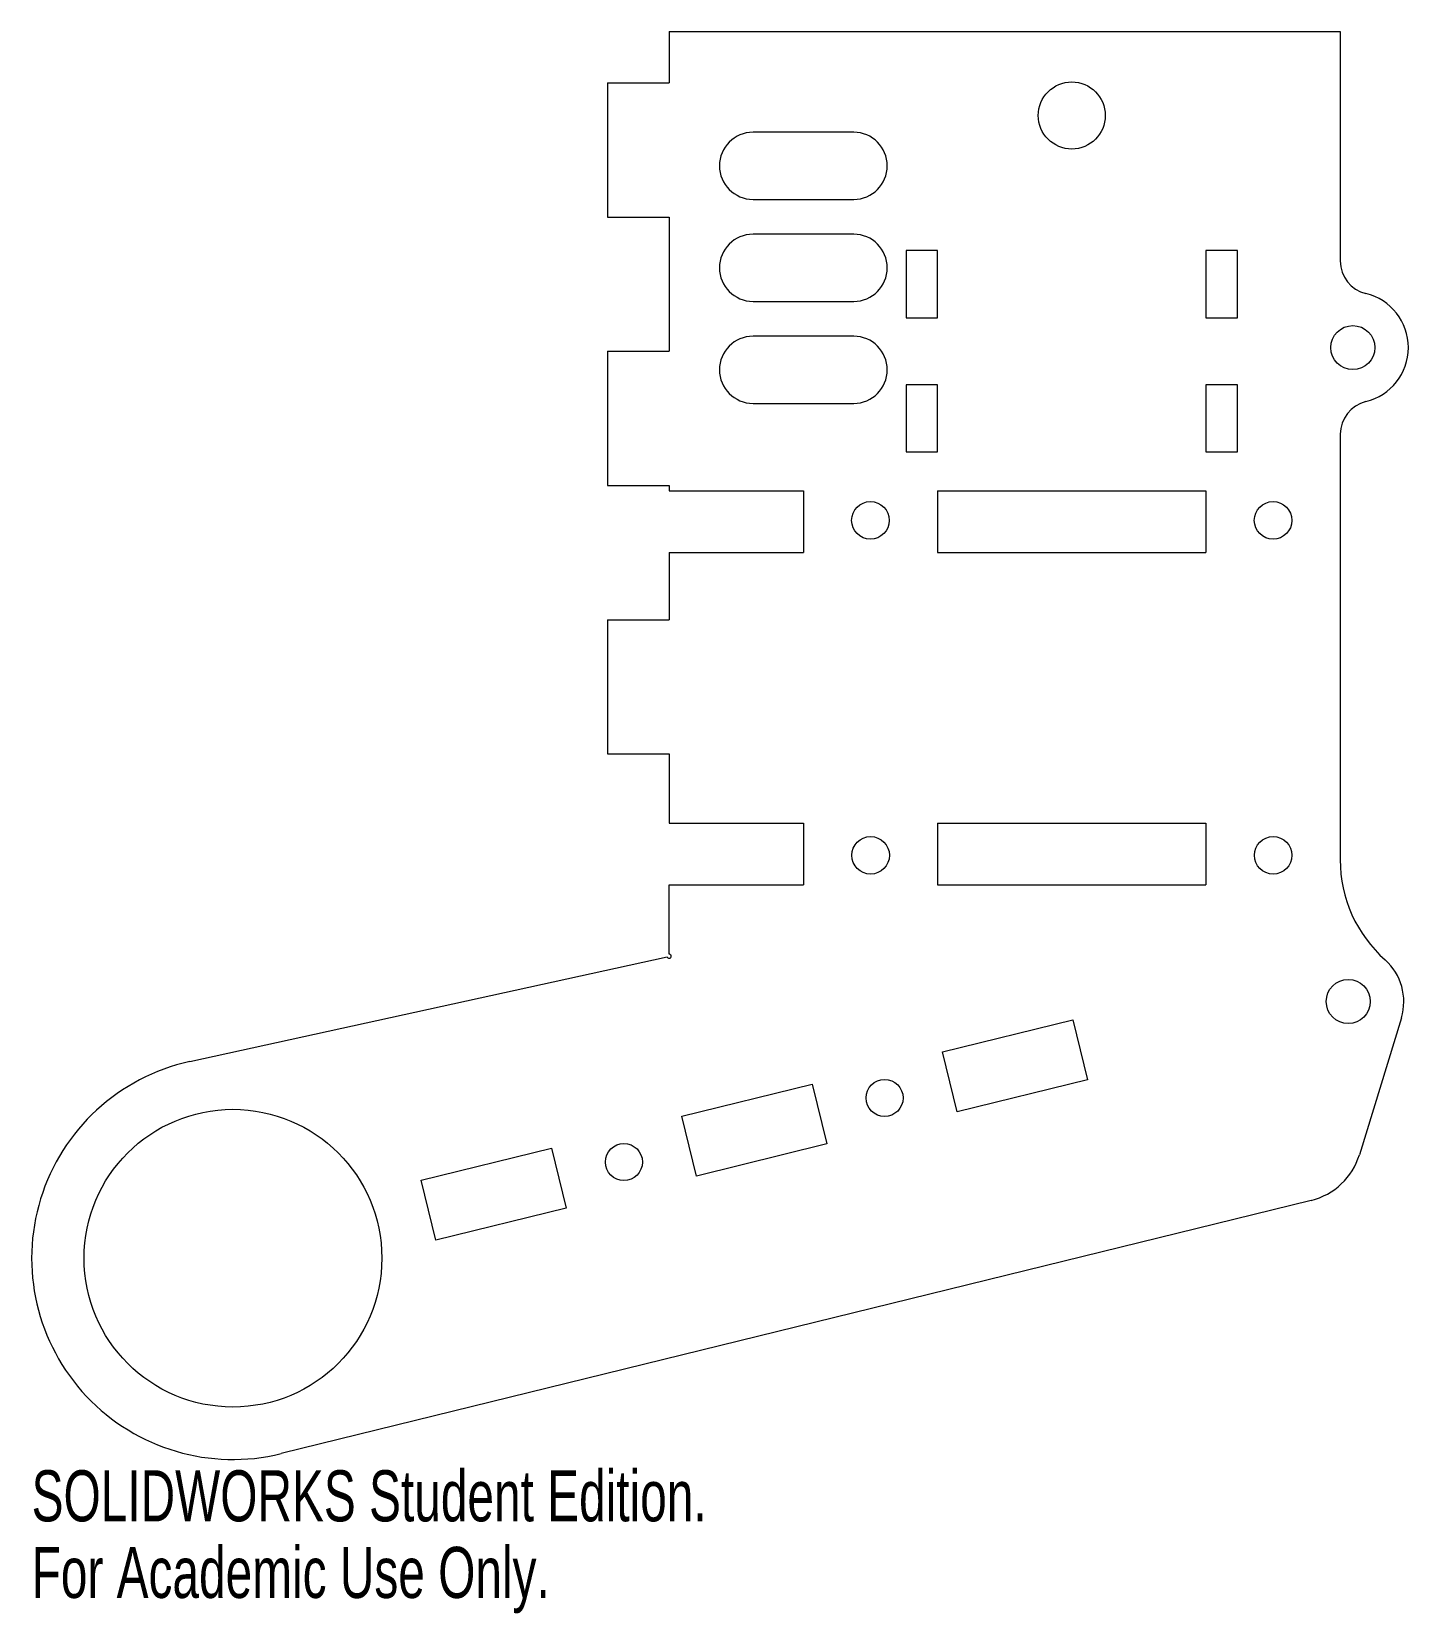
# Model space of a CAD drawing. Header units: inches. Extents: x -2.38 to 2.75, y -5.2 to 0.69.
import ezdxf

# ---------------------------------------------------------------- set-up
doc = ezdxf.new("R2010")
doc.units = ezdxf.units.IN
doc.header["$MEASUREMENT"] = 0
doc.styles.add('SLDTEXTSTYLE0', font='TXT', dxfattribs={"width": 0.7})

msp = doc.modelspace()

# ---------------------------------------------------------------- linework, layer by layer
at = {"color": 7, "linetype": 'Continuous', "lineweight": 15}
for p, q in [((0, 0.691), (0, 0.5)), ((0, 0.691), (2.5, 0.691)), ((2.5, 0.691), (2.5, -0.1636)), ((-0.23, 0.5), (-0.23, 0)), ((-0.23, 0.5), (0, 0.5)), ((0.6875, 0.316), (0.3125, 0.316)), ((0.3125, 0.066), (0.6875, 0.066)), ((-0.23, 0), (0, 0)), ((0, 0), (0, -0.5)), ((0.6875, -0.064), (0.3125, -0.064)), ((1, -0.125), (0.8829, -0.125)), ((0.8829, -0.125), (0.8829, -0.375)), ((1, -0.375), (1, -0.125)), ((2.1171, -0.125), (2, -0.125)), ((2, -0.125), (2, -0.375)), ((2.1171, -0.375), (2.1171, -0.125)), ((0.3125, -0.314), (0.6875, -0.314)), ((0.8829, -0.375), (1, -0.375)), ((2, -0.375), (2.1171, -0.375)), ((0.6875, -0.444), (0.3125, -0.444)), ((-0.23, -0.5), (-0.23, -1)), ((-0.23, -0.5), (0, -0.5)), ((1, -0.625), (0.8829, -0.625)), ((0.8829, -0.625), (0.8829, -0.875)), ((1, -0.875), (1, -0.625)), ((2.1171, -0.625), (2, -0.625)), ((2, -0.625), (2, -0.875)), ((2.1171, -0.875), (2.1171, -0.625)), ((0.3125, -0.6941), (0.6875, -0.6941)), ((2.5, -0.809), (2.5, -2.3944)), ((0.8829, -0.875), (1, -0.875)), ((2, -0.875), (2.1171, -0.875)), ((-0.23, -1), (0, -1)), ((0, -1), (0, -1.02)), ((0, -1.02), (0.5, -1.02)), ((0.5, -1.02), (0.5, -1.25)), ((1, -1.02), (2, -1.02)), ((1, -1.02), (1, -1.25)), ((2, -1.02), (2, -1.25)), ((0, -1.25), (0, -1.5)), ((0, -1.25), (0.5, -1.25)), ((1, -1.25), (2, -1.25)), ((-0.23, -1.5), (-0.23, -2)), ((-0.23, -1.5), (0, -1.5)), ((-0.23, -2), (0, -2)), ((0, -2), (0, -2.2579)), ((0, -2.2579), (0.5, -2.2579)), ((0.5, -2.2579), (0.5, -2.4879)), ((1, -2.2579), (2, -2.2579)), ((1, -2.2579), (1, -2.4879)), ((2, -2.2579), (2, -2.4879)), ((0, -2.7461), (0, -2.4879)), ((0, -2.4879), (0.5, -2.4879)), ((1, -2.4879), (2, -2.4879)), ((-1.786, -3.1464), (-0.0076, -2.7556)), ((1.018, -3.1106), (1.5035, -2.9912)), ((1.5035, -2.9912), (1.5584, -3.2145)), ((2.7279, -2.9831), (2.5715, -3.4938)), ((1.0729, -3.3339), (1.018, -3.1106)), ((0.0469, -3.3494), (0.5324, -3.23)), ((0.5324, -3.23), (0.5874, -3.4533)), ((1.5584, -3.2145), (1.0729, -3.3339)), ((0.1018, -3.5727), (0.0469, -3.3494)), ((-0.9242, -3.5882), (-0.4386, -3.4688)), ((-0.4386, -3.4688), (-0.3837, -3.6921)), ((0.5874, -3.4533), (0.1018, -3.5727)), ((-0.8692, -3.8115), (-0.9242, -3.5882)), ((2.3922, -3.6634), (-1.4459, -4.6072)), ((-0.3837, -3.6921), (-0.8692, -3.8115))]:
    msp.add_line(p, q, dxfattribs=at)
for centre, radius in [((1.5, 0.3785), 0.125), ((2.547, -0.4863), 0.082), ((0.75, -1.13), 0.07), ((2.25, -1.13), 0.07), ((0.7506, -2.3779), 0.07), ((2.2503, -2.3779), 0.07), ((2.53, -2.9225), 0.082), ((0.8027, -3.2819), 0.069), ((-1.625, -3.8789), 0.5546), ((-0.1684, -3.5207), 0.069)]:
    msp.add_circle(centre, radius, dxfattribs=at)
for centre, radius, start, end in [((0.3125, 0.191), 0.125, 90, 270), ((0.6875, 0.191), 0.125, 270, 90), ((0.3125, -0.189), 0.125, 90, 270), ((0.6875, -0.189), 0.125, 270, 90), ((2.625, -0.1636), 0.125, 180, 256.41015), ((2.547, -0.4863), 0.207, 283.58985, 76.41015), ((0.3125, -0.569), 0.125, 90, 270), ((0.6875, -0.569), 0.125, 270, 90), ((2.625, -0.809), 0.125, 103.58985, 180), ((3, -2.3944), 0.5, 180, 228.33449), ((0, -2.7539), 0.00781, 192.39409, 90), ((2.53, -2.9225), 0.207, 342.97515, 48.33449), ((-1.625, -3.8789), 0.75, 102.39409, 283.81536), ((2.3325, -3.4206), 0.25, 283.81536, 342.97515)]:
    msp.add_arc(centre, radius, start, end, dxfattribs=at)

# ---------------------------------------------------------------- texts
at = {"color": 7, "linetype": 'Continuous', "char_height": 0.1903, "attachment_point": 1, "style": 'SLDTEXTSTYLE0'}
for s, insert in [('SOLIDWORKS Student Edition.', (-2.375, -4.6691)), ('For Academic Use Only.', (-2.375, -4.9545))]:
    msp.add_mtext(s, dxfattribs=dict(at, insert=insert))

doc.saveas('drawing.dxf')
